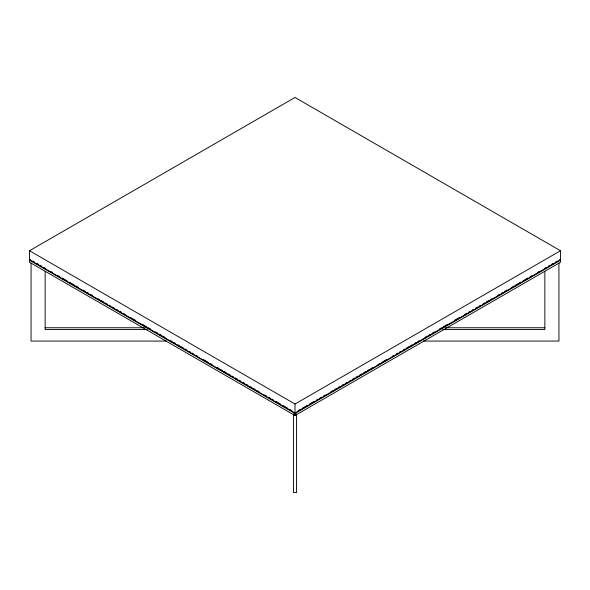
<?xml version="1.0" encoding="UTF-8"?>
<svg xmlns="http://www.w3.org/2000/svg" width="590" height="590" viewBox="0 0 590 590"><rect width="100%" height="100%" fill="white"/><g stroke="black" fill="none" stroke-linecap="round" stroke-linejoin="round"><path stroke-width="0.89" d="M29.5 250.743L295 97.461L560.5 250.743L560.5 259.681L295 412.971L29.5 259.681L29.5 250.743L295 404.025L560.5 250.743M559.615 259.681L560.5 260.197L560.5 262.24L295 415.522L29.5 262.24L29.5 260.197L30.385 259.681L30.385 260.197M298.186 410.618L300.583 409.239M302.176 408.317L306.955 405.559M309.344 404.172L314.131 401.414M316.52 400.035L318.113 399.113M319.706 398.191L321.299 397.276M323.696 395.89L325.289 394.976M330.865 391.753L332.458 390.831M334.855 389.452L336.447 388.53M338.041 387.608L339.634 386.686M342.023 385.307L343.616 384.392M345.216 383.471L346.809 382.549M349.199 381.17L350.792 380.248M352.385 379.326L354.774 377.947M356.375 377.025L357.968 376.103M359.561 375.188L361.95 373.802M363.543 372.887L365.933 371.501M367.533 370.586L369.126 369.665M370.719 368.743L373.109 367.364M377.895 364.605L379.488 363.683M381.877 362.304L386.656 359.539M392.239 356.316L393.832 355.401M396.222 354.015L397.815 353.1M399.408 352.178L401.008 351.257M403.398 349.877L404.991 348.956M406.584 348.034L408.973 346.655M410.566 345.733L412.167 344.818M414.556 343.432L416.149 342.517M417.742 341.595L419.335 340.673M424.918 337.451L427.308 336.071M428.9 335.15L430.494 334.228M432.087 333.313L434.483 331.927M439.262 329.168L441.652 327.789M443.245 326.867L448.031 324.109M454.403 320.429L459.19 317.663M464.765 314.441L466.366 313.526M468.755 312.139L470.348 311.225M471.941 310.303L473.534 309.381M475.924 308.002L477.524 307.08M479.117 306.158L480.71 305.244M483.099 303.857L484.692 302.943M486.285 302.021L488.682 300.642M490.275 299.72L491.868 298.798M497.444 295.575L499.841 294.196M501.434 293.274L503.027 292.36M504.62 291.438L507.009 290.059M511.796 287.293L514.185 285.914M515.778 284.992L520.557 282.234M522.954 280.855L527.733 278.089M530.122 276.71L531.715 275.788M537.298 272.573L538.891 271.651M544.474 268.428L546.067 267.506M548.457 266.127L550.05 265.205M551.643 264.283L553.236 263.369M555.633 261.982L557.226 261.068M560.5 260.197L295 413.479L29.5 260.197M45.142 327.76L144.535 327.76M445.465 327.76L544.858 327.76M147.293 329.567L45.142 329.567L45.142 271.334M442.707 329.567L544.858 329.567L544.858 271.334M166.483 341.064L31.064 341.064L31.064 263.14M423.517 341.064L558.937 341.064L558.937 263.14M293.437 414.623L296.564 414.623M32.775 261.068L34.367 261.982M36.764 263.369L38.357 264.283M39.95 265.205L41.543 266.127M43.933 267.506L45.526 268.428M51.109 271.651L52.702 272.573M58.285 275.788L59.878 276.71M62.267 278.089L67.046 280.855M69.443 282.234L74.222 284.992M75.815 285.914L78.205 287.293M82.991 290.059L85.38 291.438M86.973 292.36L88.566 293.274M90.159 294.196L92.556 295.575M98.132 298.798L99.725 299.72M101.318 300.642L103.715 302.021M105.308 302.943L106.901 303.857M109.29 305.244L110.883 306.158M112.476 307.08L114.077 308.002M116.466 309.381L118.059 310.303M119.652 311.225L121.245 312.139M123.635 313.526L125.235 314.441M130.81 317.663L135.597 320.429M141.969 324.109L146.755 326.867M148.348 327.789L150.738 329.168M155.517 331.927L157.913 333.313M159.507 334.228L161.1 335.15M162.692 336.071L165.082 337.451M170.665 340.673L172.258 341.595M173.851 342.517L175.444 343.432M177.833 344.818L179.434 345.733M181.027 346.655L183.416 348.034M185.009 348.956L186.602 349.877M188.992 351.257L190.592 352.178M192.185 353.1L193.778 354.015M196.168 355.401L197.761 356.316M203.344 359.539L208.123 362.304M210.512 363.683L212.105 364.605M216.891 367.364L219.281 368.743M220.874 369.665L222.467 370.586M224.067 371.501L226.457 372.887M228.05 373.802L230.439 375.188M232.032 376.103L233.625 377.025M235.226 377.947L237.615 379.326M239.208 380.248L240.801 381.17M243.191 382.549L244.784 383.471M246.384 384.392L247.977 385.307M250.367 386.686L251.959 387.608M253.553 388.53L255.145 389.452M257.542 390.831L259.135 391.753M264.711 394.976L266.304 395.89M268.701 397.276L270.294 398.191M271.887 399.113L273.48 400.035M275.869 401.414L280.656 404.172M283.045 405.559L287.824 408.317M289.417 409.239L291.814 410.618M296.564 413.774L296.564 492.539L293.437 492.539L293.437 413.774M295 404.025L295 415.522"/></g></svg>
